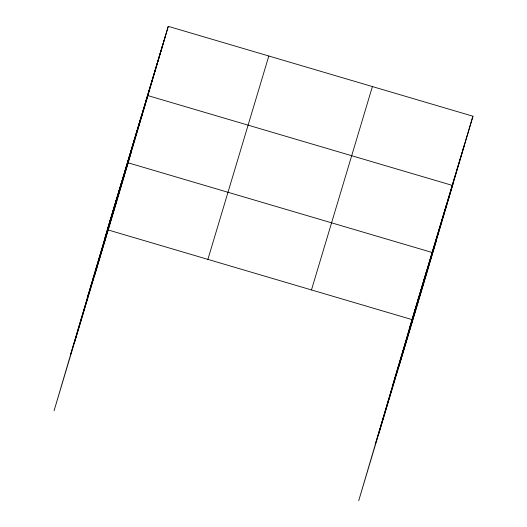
<?xml version="1.0" encoding="UTF-8"?>
<svg xmlns="http://www.w3.org/2000/svg" width="527" height="527" viewBox="0 0 527 527"><rect width="100%" height="100%" fill="white"/><g stroke="black" fill="none" stroke-linecap="round" stroke-linejoin="round"><path stroke-width="0.79" d="M110.215 220.134L54.057 410.777L114.991 207.401L168.278 26.35L472.943 116.223L419.657 297.274L358.722 500.65L414.881 310.014M110.255 220.187L115.96 200.965M115.999 201.011L121.711 181.789M74.169 343.663L130.327 153.021M130.36 153.074L136.071 133.851M136.104 133.898L141.816 114.675M94.274 276.55L147.56 95.499L452.225 185.372L398.939 366.423M147.685 95.255L150.518 85.618M150.643 85.381L153.482 75.743M153.601 75.499L156.44 65.862M156.565 65.625L159.398 55.987M159.523 55.743L162.362 46.106M414.914 310.06L420.625 290.838M420.658 290.884L426.369 271.662M378.827 433.537L432.114 252.486L127.455 162.612M432.153 252.538L440.737 223.725M440.77 223.771L446.481 204.548M452.344 185.135L455.183 175.491M455.308 175.254L458.141 165.616M458.266 165.373L461.105 155.735M461.224 155.498L464.063 145.86M168.278 26.35L107.343 229.726L412.009 319.599M104.511 239.363L165.445 35.988M87.857 295.93L148.792 92.554M70.704 354.21L131.638 150.834M207.882 259.383L268.816 56.007M311.47 289.942L372.405 86.566M409.169 329.237L472.943 116.223M392.523 385.804L453.457 182.428M375.369 444.083L436.303 240.707"/></g></svg>
